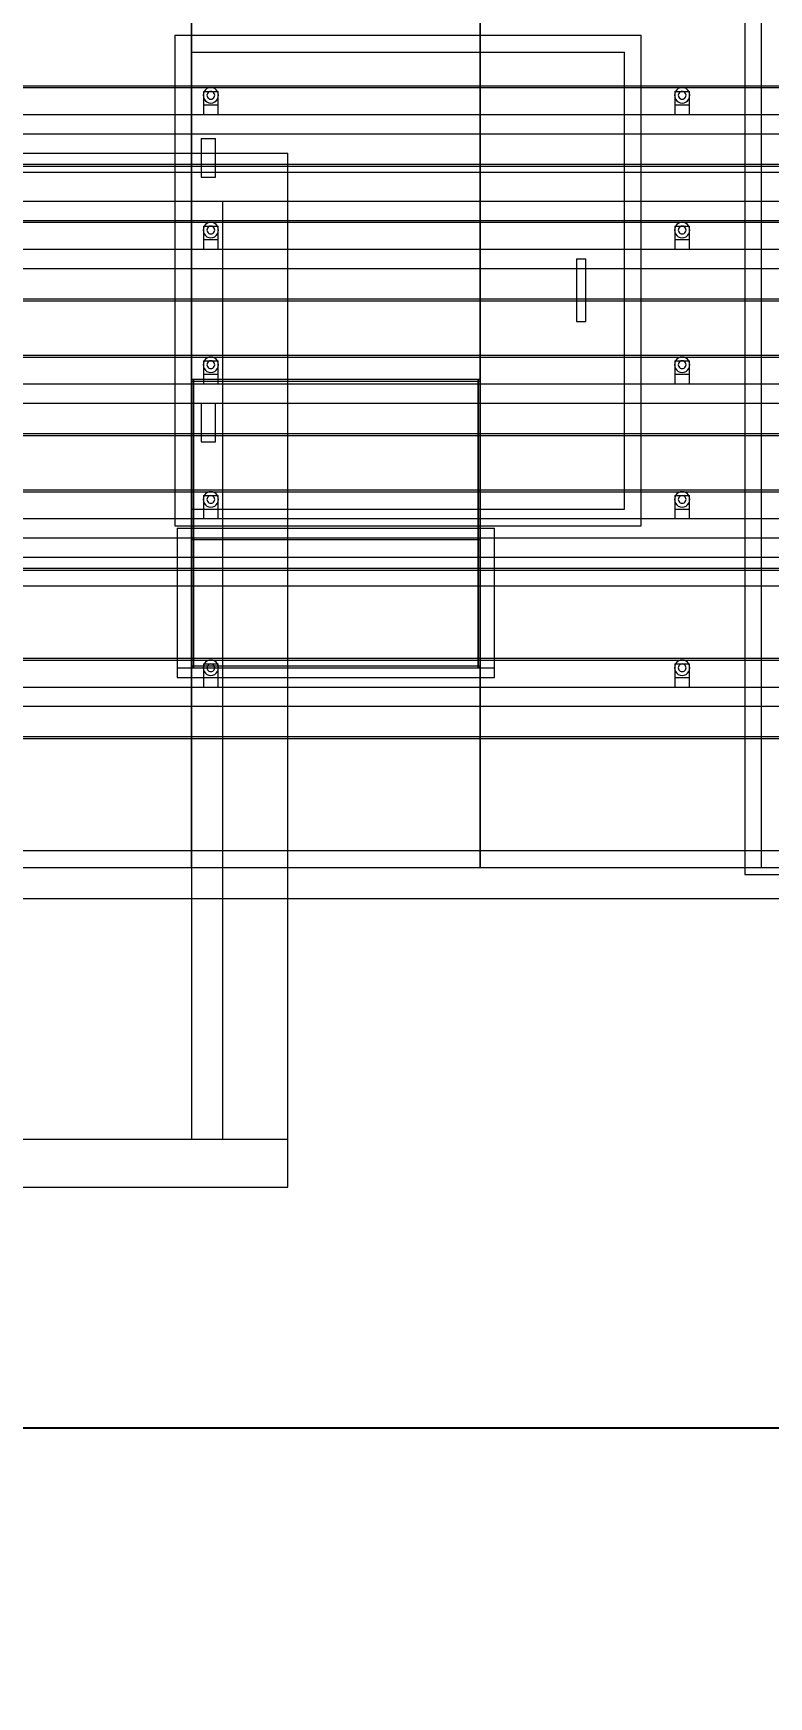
# Model space of a CAD drawing. Header units: millimetres. Extents: x -191664 to 191490, y -197311 to 10263.
# Drawn here: x 4575 to 6105, y -127259 to -123801 of the extents above; entities that cross this region are included whole.
import ezdxf

# ---------------------------------------------------------------- set-up
doc = ezdxf.new("R2010")
doc.units = ezdxf.units.MM
for name, color, linetype, lineweight in [('COTAS_O', 1, 'Continuous', 0), ('DET_secador_lateral', 7, 'Continuous', 0), ('R15_COTAS_TRANSPORTE_P', 1, 'Continuous', 0)]:
    doc.layers.add(name, color=color, linetype=linetype, lineweight=lineweight)
doc.dimstyles.new('PLANTA_20', dxfattribs={"dimtxt": 50, "dimasz": 30, "dimexe": 30, "dimexo": 16, "dimgap": 20, "dimtad": 1, "dimtih": 1, "dimtoh": 1, "dimdec": 1, "dimzin": 0, "dimdsep": 46, "dimcen": 0.09, "dimadec": 0, "dimazin": 0, "dimtfac": 1, "dimtdec": 4, "dimtofl": 0, "dimtmove": 0, "dimatfit": 3, "dimfxl": 1, "dimtolj": 1, "dimtzin": 0, "dimarcsym": 0})

# ---------------------------------------------------------------- blocks, each defined once
blk = doc.blocks.new('*D87')
at = {"layer": 'COTAS_O', "color": 0, "lineweight": -2, "transparency": 16777216}
for p, q in [((1104.7, -126216), (1104.7, -126730)), ((21104.7, -126216), (21104.7, -126730)), ((1134.7, -126700), (21074.7, -126700))]:
    blk.add_line(p, q, dxfattribs=at)
at = {"layer": 'COTAS_O', "color": 0, "transparency": 16777216}
for points in [[(1134.7, -126695), (1134.7, -126705), (1104.7, -126700)], [(21074.7, -126695), (21074.7, -126705), (21104.7, -126700)]]:
    blk.add_solid(points, dxfattribs=at)
at = {"layer": 'Defpoints', "color": 0, "transparency": 16777216}
for p in [(1104.7, -126200), (21104.7, -126200), (21104.7, -126700)]:
    blk.add_point(p, dxfattribs=at)
blk = doc.blocks.new('*D133')
at = {"layer": 'Defpoints', "color": 0, "transparency": 16777216}
for p in [(439.7, -194148), (217.9, -194406.1), (-500, -194490), (-500, -194490), (500, -194490)]:
    blk.add_point(p, dxfattribs=at)
at = {"layer": 'R15_COTAS_TRANSPORTE_P', "color": 0, "lineweight": -2, "transparency": 16777216}
blk.add_arc((-500, -194490), 722.8, 2.3783, 17.6217, dxfattribs=at)
at = {"layer": 'R15_COTAS_TRANSPORTE_P', "color": 0, "transparency": 16777216}
for points in [[(184.1, -194272.8), (193.6, -194269.6), (179.2, -194242.8)], [(227.1, -194459.9), (217.2, -194460.1), (222.8, -194490)]]:
    blk.add_solid(points, dxfattribs=at)

msp = doc.modelspace()

# ---------------------------------------------------------------- linework, layer by layer
at = {"layer": 'DET_secador_lateral', "color": 253, "true_color": 0x9fadb2}
for p, q in [((4904.71, -125535), (4904.71, -123265)), ((4904.71, -123265), (4904.71, -124850)), ((5504.71, -123265), (5504.71, -125535)), ((5504.71, -124850), (5504.71, -123265)), ((4904.71, -125120), (4904.71, -125535)), ((5504.71, -125535), (5504.71, -125120)), ((4453.05, -125535), (4904.71, -125535)), ((4904.71, -125535), (5504.71, -125535)), ((5504.71, -125535), (6089.71, -125535))]:
    msp.add_line(p, q, dxfattribs=at)
at = {"layer": 'DET_secador_lateral', "color": 254, "true_color": 0xd8e0dc}
for p, q in [((6089.71, -125535), (6089.71, -123265)), ((2104.71, -124050), (5104.71, -124050)), ((5104.71, -126100), (5104.71, -124050)), ((4453.05, -125535), (6089.71, -125535)), ((2104.71, -126100), (5104.71, -126100))]:
    msp.add_line(p, q, dxfattribs=at)
at = {"layer": 'DET_secador_lateral', "color": 251, "true_color": 0x536a64}
for p, q in [((6054.71, -123300), (6054.71, -125550)), ((4869.71, -123805), (5839.71, -123805)), ((4869.71, -123805), (4869.71, -124825)), ((5839.71, -124825), (5839.71, -123805)), ((1104.71, -124090), (21104.71, -124090)), ((1104.71, -124150), (21104.71, -124150)), ((4869.71, -124825), (5839.71, -124825)), ((1104.71, -124890), (21104.71, -124890)), ((1104.71, -124950), (21104.71, -124950)), ((1104.71, -125500), (21104.71, -125500)), ((6054.71, -125550), (6154.71, -125550)), ((1104.71, -125600), (21104.71, -125600)), ((5104.71, -126200), (5104.71, -126100)), ((2104.71, -126200), (5104.71, -126200))]:
    msp.add_line(p, q, dxfattribs=at)
at = {"layer": 'DET_secador_lateral', "color": 9, "true_color": 0xb8c6c1}
for p, q in [((4904.71, -123840), (5804.71, -123840)), ((4904.71, -123840), (4904.71, -124790)), ((5804.71, -124790), (5804.71, -123840)), ((4904.71, -124790), (5804.71, -124790)), ((1104.71, -125535), (20854.71, -125535)), ((1104.71, -125600), (20854.71, -125600))]:
    msp.add_line(p, q, dxfattribs=at)
at = {"layer": 'DET_secador_lateral', "color": 8, "true_color": 0x727f77}
for p, q in [((1554.71, -123910), (20654.71, -123910)), ((1554.71, -123914), (20654.71, -123914)), ((1554.71, -124190), (20654.71, -124190)), ((1554.71, -124194), (20654.71, -124194)), ((1554.71, -124470), (20654.71, -124470)), ((1554.71, -124474), (20654.71, -124474)), ((1554.71, -124750), (20654.71, -124750)), ((1554.71, -124754), (20654.71, -124754)), ((1554.71, -125100), (20654.71, -125100)), ((1554.71, -125104), (20654.71, -125104))]:
    msp.add_line(p, q, dxfattribs=at)
at = {"layer": 'DET_secador_lateral', "color": 253, "true_color": 0xa4b0b5}
for p, q in [((4929.26, -123925.86), (4928.71, -123930)), ((4928.71, -123930), (4929.26, -123934.14)), ((4930.86, -123922), (4929.26, -123925.86)), ((4929.26, -123934.14), (4930.86, -123938)), ((4933.4, -123918.69), (4930.86, -123922)), ((4936.71, -123916.14), (4933.4, -123918.69)), ((4940.57, -123914.55), (4936.71, -123916.14)), ((4936.98, -123927.93), (4936.71, -123930)), ((4936.71, -123930), (4936.98, -123932.07)), ((4937.78, -123926), (4936.98, -123927.93)), ((4936.98, -123932.07), (4937.78, -123934)), ((4939.06, -123924.34), (4937.78, -123926)), ((4937.78, -123934), (4939.06, -123935.66)), ((4940.71, -123923.07), (4939.06, -123924.34)), ((4939.06, -123935.66), (4940.71, -123936.93)), ((4944.71, -123914), (4940.57, -123914.55)), ((4942.64, -123922.27), (4940.71, -123923.07)), ((4944.71, -123922), (4942.64, -123922.27)), ((4948.85, -123914.55), (4944.71, -123914)), ((4946.78, -123922.27), (4944.71, -123922)), ((4948.71, -123923.07), (4946.78, -123922.27)), ((4950.37, -123924.34), (4948.71, -123923.07)), ((4948.71, -123936.93), (4950.37, -123935.66)), ((4952.71, -123916.14), (4948.85, -123914.55)), ((4951.64, -123926), (4950.37, -123924.34)), ((4950.37, -123935.66), (4951.64, -123934)), ((4952.44, -123927.93), (4951.64, -123926)), ((4951.64, -123934), (4952.44, -123932.07)), ((4952.71, -123930), (4952.44, -123927.93)), ((4952.44, -123932.07), (4952.71, -123930)), ((4956.03, -123918.69), (4952.71, -123916.14)), ((4958.57, -123922), (4956.03, -123918.69)), ((4960.17, -123925.86), (4958.57, -123922)), ((4958.57, -123938), (4960.17, -123934.14)), ((4960.71, -123930), (4960.17, -123925.86)), ((4960.17, -123934.14), (4960.71, -123930)), ((5909.26, -123925.86), (5908.71, -123930)), ((5908.71, -123930), (5909.26, -123934.14)), ((5910.86, -123922), (5909.26, -123925.86)), ((5909.26, -123934.14), (5910.86, -123938)), ((5913.4, -123918.69), (5910.86, -123922)), ((5916.71, -123916.14), (5913.4, -123918.69)), ((5920.57, -123914.55), (5916.71, -123916.14)), ((5916.98, -123927.93), (5916.71, -123930)), ((5916.71, -123930), (5916.98, -123932.07)), ((5917.78, -123926), (5916.98, -123927.93)), ((5916.98, -123932.07), (5917.78, -123934)), ((5919.06, -123924.34), (5917.78, -123926)), ((5917.78, -123934), (5919.06, -123935.66)), ((5920.71, -123923.07), (5919.06, -123924.34)), ((5919.06, -123935.66), (5920.71, -123936.93)), ((5924.71, -123914), (5920.57, -123914.55)), ((5922.64, -123922.27), (5920.71, -123923.07)), ((5924.71, -123922), (5922.64, -123922.27)), ((5928.85, -123914.55), (5924.71, -123914)), ((5926.78, -123922.27), (5924.71, -123922)), ((5928.71, -123923.07), (5926.78, -123922.27)), ((5930.37, -123924.34), (5928.71, -123923.07)), ((5928.71, -123936.93), (5930.37, -123935.66)), ((5932.71, -123916.14), (5928.85, -123914.55)), ((5931.64, -123926), (5930.37, -123924.34)), ((5930.37, -123935.66), (5931.64, -123934)), ((5932.44, -123927.93), (5931.64, -123926)), ((5931.64, -123934), (5932.44, -123932.07)), ((5932.71, -123930), (5932.44, -123927.93)), ((5932.44, -123932.07), (5932.71, -123930)), ((5936.03, -123918.69), (5932.71, -123916.14)), ((5938.57, -123922), (5936.03, -123918.69)), ((5940.17, -123925.86), (5938.57, -123922)), ((5938.57, -123938), (5940.17, -123934.14)), ((5940.71, -123930), (5940.17, -123925.86)), ((5940.17, -123934.14), (5940.71, -123930)), ((4930.86, -123938), (4933.4, -123941.31)), ((4933.4, -123941.31), (4936.71, -123943.86)), ((4936.71, -123943.86), (4940.57, -123945.45)), ((4940.57, -123945.45), (4944.71, -123946)), ((4940.71, -123936.93), (4942.64, -123937.73)), ((4942.64, -123937.73), (4944.71, -123938)), ((4944.71, -123938), (4946.78, -123937.73)), ((4944.71, -123946), (4948.85, -123945.45)), ((4946.78, -123937.73), (4948.71, -123936.93)), ((4948.85, -123945.45), (4952.71, -123943.86)), ((4952.71, -123943.86), (4956.03, -123941.31)), ((4956.03, -123941.31), (4958.57, -123938)), ((5910.86, -123938), (5913.4, -123941.31)), ((5913.4, -123941.31), (5916.71, -123943.86)), ((5916.71, -123943.86), (5920.57, -123945.45)), ((5920.57, -123945.45), (5924.71, -123946)), ((5920.71, -123936.93), (5922.64, -123937.73)), ((5922.64, -123937.73), (5924.71, -123938)), ((5924.71, -123938), (5926.78, -123937.73)), ((5924.71, -123946), (5928.85, -123945.45)), ((5926.78, -123937.73), (5928.71, -123936.93)), ((5928.85, -123945.45), (5932.71, -123943.86)), ((5932.71, -123943.86), (5936.03, -123941.31)), ((5936.03, -123941.31), (5938.57, -123938)), ((4929.26, -124205.86), (4928.71, -124210)), ((4928.71, -124210), (4929.26, -124214.14)), ((4930.86, -124202), (4929.26, -124205.86)), ((4933.4, -124198.69), (4930.86, -124202)), ((4936.71, -124196.14), (4933.4, -124198.69)), ((4940.57, -124194.55), (4936.71, -124196.14)), ((4936.98, -124207.93), (4936.71, -124210)), ((4936.71, -124210), (4936.98, -124212.07)), ((4937.78, -124206), (4936.98, -124207.93)), ((4936.98, -124212.07), (4937.78, -124214)), ((4939.06, -124204.34), (4937.78, -124206)), ((4940.71, -124203.07), (4939.06, -124204.34)), ((4944.71, -124194), (4940.57, -124194.55)), ((4942.64, -124202.27), (4940.71, -124203.07)), ((4944.71, -124202), (4942.64, -124202.27)), ((4948.85, -124194.55), (4944.71, -124194)), ((4946.78, -124202.27), (4944.71, -124202)), ((4948.71, -124203.07), (4946.78, -124202.27)), ((4950.37, -124204.34), (4948.71, -124203.07)), ((4952.71, -124196.14), (4948.85, -124194.55)), ((4951.64, -124206), (4950.37, -124204.34)), ((4952.44, -124207.93), (4951.64, -124206)), ((4951.64, -124214), (4952.44, -124212.07)), ((4952.71, -124210), (4952.44, -124207.93)), ((4952.44, -124212.07), (4952.71, -124210)), ((4956.03, -124198.69), (4952.71, -124196.14)), ((4958.57, -124202), (4956.03, -124198.69)), ((4960.17, -124205.86), (4958.57, -124202)), ((4960.71, -124210), (4960.17, -124205.86)), ((4960.17, -124214.14), (4960.71, -124210)), ((5909.26, -124205.86), (5908.71, -124210)), ((5908.71, -124210), (5909.26, -124214.14)), ((5910.86, -124202), (5909.26, -124205.86)), ((5913.4, -124198.69), (5910.86, -124202)), ((5916.71, -124196.14), (5913.4, -124198.69)), ((5920.57, -124194.55), (5916.71, -124196.14)), ((5916.98, -124207.93), (5916.71, -124210)), ((5916.71, -124210), (5916.98, -124212.07)), ((5917.78, -124206), (5916.98, -124207.93)), ((5916.98, -124212.07), (5917.78, -124214)), ((5919.06, -124204.34), (5917.78, -124206)), ((5920.71, -124203.07), (5919.06, -124204.34)), ((5924.71, -124194), (5920.57, -124194.55)), ((5922.64, -124202.27), (5920.71, -124203.07)), ((5924.71, -124202), (5922.64, -124202.27)), ((5928.85, -124194.55), (5924.71, -124194)), ((5926.78, -124202.27), (5924.71, -124202)), ((5928.71, -124203.07), (5926.78, -124202.27)), ((5930.37, -124204.34), (5928.71, -124203.07)), ((5932.71, -124196.14), (5928.85, -124194.55)), ((5931.64, -124206), (5930.37, -124204.34)), ((5932.44, -124207.93), (5931.64, -124206)), ((5931.64, -124214), (5932.44, -124212.07)), ((5932.71, -124210), (5932.44, -124207.93)), ((5932.44, -124212.07), (5932.71, -124210)), ((5936.03, -124198.69), (5932.71, -124196.14)), ((5938.57, -124202), (5936.03, -124198.69)), ((5940.17, -124205.86), (5938.57, -124202)), ((5940.71, -124210), (5940.17, -124205.86)), ((5940.17, -124214.14), (5940.71, -124210)), ((4929.26, -124214.14), (4930.86, -124218)), ((4930.86, -124218), (4933.4, -124221.31)), ((4933.4, -124221.31), (4936.71, -124223.86)), ((4936.71, -124223.86), (4940.57, -124225.45)), ((4937.78, -124214), (4939.06, -124215.66)), ((4939.06, -124215.66), (4940.71, -124216.93)), ((4940.57, -124225.45), (4944.71, -124226)), ((4940.71, -124216.93), (4942.64, -124217.73)), ((4942.64, -124217.73), (4944.71, -124218)), ((4944.71, -124218), (4946.78, -124217.73)), ((4944.71, -124226), (4948.85, -124225.45)), ((4946.78, -124217.73), (4948.71, -124216.93)), ((4948.71, -124216.93), (4950.37, -124215.66)), ((4948.85, -124225.45), (4952.71, -124223.86)), ((4950.37, -124215.66), (4951.64, -124214)), ((4952.71, -124223.86), (4956.03, -124221.31)), ((4956.03, -124221.31), (4958.57, -124218)), ((4958.57, -124218), (4960.17, -124214.14)), ((5909.26, -124214.14), (5910.86, -124218)), ((5910.86, -124218), (5913.4, -124221.31)), ((5913.4, -124221.31), (5916.71, -124223.86)), ((5916.71, -124223.86), (5920.57, -124225.45)), ((5917.78, -124214), (5919.06, -124215.66)), ((5919.06, -124215.66), (5920.71, -124216.93)), ((5920.57, -124225.45), (5924.71, -124226)), ((5920.71, -124216.93), (5922.64, -124217.73)), ((5922.64, -124217.73), (5924.71, -124218)), ((5924.71, -124218), (5926.78, -124217.73)), ((5924.71, -124226), (5928.85, -124225.45)), ((5926.78, -124217.73), (5928.71, -124216.93)), ((5928.71, -124216.93), (5930.37, -124215.66)), ((5928.85, -124225.45), (5932.71, -124223.86)), ((5930.37, -124215.66), (5931.64, -124214)), ((5932.71, -124223.86), (5936.03, -124221.31)), ((5936.03, -124221.31), (5938.57, -124218)), ((5938.57, -124218), (5940.17, -124214.14)), ((4929.26, -124485.86), (4928.71, -124490)), ((4930.86, -124482), (4929.26, -124485.86)), ((4933.4, -124478.69), (4930.86, -124482)), ((4936.71, -124476.14), (4933.4, -124478.69)), ((4940.57, -124474.55), (4936.71, -124476.14)), ((4936.98, -124487.93), (4936.71, -124490)), ((4937.78, -124486), (4936.98, -124487.93)), ((4939.06, -124484.34), (4937.78, -124486)), ((4940.71, -124483.07), (4939.06, -124484.34)), ((4944.71, -124474), (4940.57, -124474.55)), ((4942.64, -124482.27), (4940.71, -124483.07)), ((4944.71, -124482), (4942.64, -124482.27)), ((4948.85, -124474.55), (4944.71, -124474)), ((4946.78, -124482.27), (4944.71, -124482)), ((4948.71, -124483.07), (4946.78, -124482.27)), ((4950.37, -124484.34), (4948.71, -124483.07)), ((4952.71, -124476.14), (4948.85, -124474.55)), ((4951.64, -124486), (4950.37, -124484.34)), ((4952.44, -124487.93), (4951.64, -124486)), ((4952.71, -124490), (4952.44, -124487.93)), ((4956.03, -124478.69), (4952.71, -124476.14)), ((4958.57, -124482), (4956.03, -124478.69)), ((4960.17, -124485.86), (4958.57, -124482)), ((4960.71, -124490), (4960.17, -124485.86)), ((5909.26, -124485.86), (5908.71, -124490)), ((5910.86, -124482), (5909.26, -124485.86)), ((5913.4, -124478.69), (5910.86, -124482)), ((5916.71, -124476.14), (5913.4, -124478.69)), ((5920.57, -124474.55), (5916.71, -124476.14)), ((5916.98, -124487.93), (5916.71, -124490)), ((5917.78, -124486), (5916.98, -124487.93)), ((5919.06, -124484.34), (5917.78, -124486)), ((5920.71, -124483.07), (5919.06, -124484.34)), ((5924.71, -124474), (5920.57, -124474.55)), ((5922.64, -124482.27), (5920.71, -124483.07)), ((5924.71, -124482), (5922.64, -124482.27)), ((5928.85, -124474.55), (5924.71, -124474)), ((5926.78, -124482.27), (5924.71, -124482)), ((5928.71, -124483.07), (5926.78, -124482.27)), ((5930.37, -124484.34), (5928.71, -124483.07)), ((5932.71, -124476.14), (5928.85, -124474.55)), ((5931.64, -124486), (5930.37, -124484.34)), ((5932.44, -124487.93), (5931.64, -124486)), ((5932.71, -124490), (5932.44, -124487.93)), ((5936.03, -124478.69), (5932.71, -124476.14)), ((5938.57, -124482), (5936.03, -124478.69)), ((5940.17, -124485.86), (5938.57, -124482)), ((5940.71, -124490), (5940.17, -124485.86)), ((4928.71, -124490), (4929.26, -124494.14)), ((4929.26, -124494.14), (4930.86, -124498)), ((4930.86, -124498), (4933.4, -124501.31)), ((4933.4, -124501.31), (4936.71, -124503.86)), ((4936.71, -124490), (4936.98, -124492.07)), ((4936.71, -124503.86), (4940.57, -124505.45)), ((4936.98, -124492.07), (4937.78, -124494)), ((4937.78, -124494), (4939.06, -124495.66)), ((4939.06, -124495.66), (4940.71, -124496.93)), ((4940.57, -124505.45), (4944.71, -124506)), ((4940.71, -124496.93), (4942.64, -124497.73)), ((4942.64, -124497.73), (4944.71, -124498)), ((4944.71, -124498), (4946.78, -124497.73)), ((4944.71, -124506), (4948.85, -124505.45)), ((4946.78, -124497.73), (4948.71, -124496.93)), ((4948.71, -124496.93), (4950.37, -124495.66)), ((4948.85, -124505.45), (4952.71, -124503.86)), ((4950.37, -124495.66), (4951.64, -124494)), ((4951.64, -124494), (4952.44, -124492.07)), ((4952.44, -124492.07), (4952.71, -124490)), ((4952.71, -124503.86), (4956.03, -124501.31)), ((4956.03, -124501.31), (4958.57, -124498)), ((4958.57, -124498), (4960.17, -124494.14)), ((4960.17, -124494.14), (4960.71, -124490)), ((5908.71, -124490), (5909.26, -124494.14)), ((5909.26, -124494.14), (5910.86, -124498)), ((5910.86, -124498), (5913.4, -124501.31)), ((5913.4, -124501.31), (5916.71, -124503.86)), ((5916.71, -124490), (5916.98, -124492.07)), ((5916.71, -124503.86), (5920.57, -124505.45)), ((5916.98, -124492.07), (5917.78, -124494)), ((5917.78, -124494), (5919.06, -124495.66)), ((5919.06, -124495.66), (5920.71, -124496.93)), ((5920.57, -124505.45), (5924.71, -124506)), ((5920.71, -124496.93), (5922.64, -124497.73)), ((5922.64, -124497.73), (5924.71, -124498)), ((5924.71, -124498), (5926.78, -124497.73)), ((5924.71, -124506), (5928.85, -124505.45)), ((5926.78, -124497.73), (5928.71, -124496.93)), ((5928.71, -124496.93), (5930.37, -124495.66)), ((5928.85, -124505.45), (5932.71, -124503.86)), ((5930.37, -124495.66), (5931.64, -124494)), ((5931.64, -124494), (5932.44, -124492.07)), ((5932.44, -124492.07), (5932.71, -124490)), ((5932.71, -124503.86), (5936.03, -124501.31)), ((5936.03, -124501.31), (5938.57, -124498)), ((5938.57, -124498), (5940.17, -124494.14)), ((5940.17, -124494.14), (5940.71, -124490)), ((4929.26, -124765.86), (4928.71, -124770)), ((4930.86, -124762), (4929.26, -124765.86)), ((4933.4, -124758.69), (4930.86, -124762)), ((4936.71, -124756.14), (4933.4, -124758.69)), ((4940.57, -124754.55), (4936.71, -124756.14)), ((4937.78, -124766), (4936.98, -124767.93)), ((4939.06, -124764.34), (4937.78, -124766)), ((4940.71, -124763.07), (4939.06, -124764.34)), ((4944.71, -124754), (4940.57, -124754.55)), ((4942.64, -124762.27), (4940.71, -124763.07)), ((4944.71, -124762), (4942.64, -124762.27)), ((4948.85, -124754.55), (4944.71, -124754)), ((4946.78, -124762.27), (4944.71, -124762)), ((4948.71, -124763.07), (4946.78, -124762.27)), ((4950.37, -124764.34), (4948.71, -124763.07)), ((4952.71, -124756.14), (4948.85, -124754.55)), ((4951.64, -124766), (4950.37, -124764.34)), ((4952.44, -124767.93), (4951.64, -124766)), ((4956.03, -124758.69), (4952.71, -124756.14)), ((4958.57, -124762), (4956.03, -124758.69)), ((4960.17, -124765.86), (4958.57, -124762)), ((4960.71, -124770), (4960.17, -124765.86)), ((5909.26, -124765.86), (5908.71, -124770)), ((5910.86, -124762), (5909.26, -124765.86)), ((5913.4, -124758.69), (5910.86, -124762)), ((5916.71, -124756.14), (5913.4, -124758.69)), ((5920.57, -124754.55), (5916.71, -124756.14)), ((5917.78, -124766), (5916.98, -124767.93)), ((5919.06, -124764.34), (5917.78, -124766)), ((5920.71, -124763.07), (5919.06, -124764.34)), ((5924.71, -124754), (5920.57, -124754.55)), ((5922.64, -124762.27), (5920.71, -124763.07)), ((5924.71, -124762), (5922.64, -124762.27)), ((5928.85, -124754.55), (5924.71, -124754)), ((5926.78, -124762.27), (5924.71, -124762)), ((5928.71, -124763.07), (5926.78, -124762.27)), ((5930.37, -124764.34), (5928.71, -124763.07)), ((5932.71, -124756.14), (5928.85, -124754.55)), ((5931.64, -124766), (5930.37, -124764.34)), ((5932.44, -124767.93), (5931.64, -124766)), ((5936.03, -124758.69), (5932.71, -124756.14)), ((5938.57, -124762), (5936.03, -124758.69)), ((5940.17, -124765.86), (5938.57, -124762)), ((5940.71, -124770), (5940.17, -124765.86)), ((4928.71, -124770), (4929.26, -124774.14)), ((4929.26, -124774.14), (4930.86, -124778)), ((4930.86, -124778), (4933.4, -124781.31)), ((4933.4, -124781.31), (4936.71, -124783.86)), ((4936.98, -124767.93), (4936.71, -124770)), ((4936.71, -124770), (4936.98, -124772.07)), ((4936.71, -124783.86), (4940.57, -124785.45)), ((4936.98, -124772.07), (4937.78, -124774)), ((4937.78, -124774), (4939.06, -124775.66)), ((4939.06, -124775.66), (4940.71, -124776.93)), ((4940.57, -124785.45), (4944.71, -124786)), ((4940.71, -124776.93), (4942.64, -124777.73)), ((4942.64, -124777.73), (4944.71, -124778)), ((4944.71, -124778), (4946.78, -124777.73)), ((4944.71, -124786), (4948.85, -124785.45)), ((4946.78, -124777.73), (4948.71, -124776.93)), ((4948.71, -124776.93), (4950.37, -124775.66)), ((4948.85, -124785.45), (4952.71, -124783.86)), ((4950.37, -124775.66), (4951.64, -124774)), ((4951.64, -124774), (4952.44, -124772.07)), ((4952.71, -124770), (4952.44, -124767.93)), ((4952.44, -124772.07), (4952.71, -124770)), ((4952.71, -124783.86), (4956.03, -124781.31)), ((4956.03, -124781.31), (4958.57, -124778)), ((4958.57, -124778), (4960.17, -124774.14)), ((4960.17, -124774.14), (4960.71, -124770)), ((5908.71, -124770), (5909.26, -124774.14)), ((5909.26, -124774.14), (5910.86, -124778)), ((5910.86, -124778), (5913.4, -124781.31)), ((5913.4, -124781.31), (5916.71, -124783.86)), ((5916.98, -124767.93), (5916.71, -124770)), ((5916.71, -124770), (5916.98, -124772.07)), ((5916.71, -124783.86), (5920.57, -124785.45)), ((5916.98, -124772.07), (5917.78, -124774)), ((5917.78, -124774), (5919.06, -124775.66)), ((5919.06, -124775.66), (5920.71, -124776.93)), ((5920.57, -124785.45), (5924.71, -124786)), ((5920.71, -124776.93), (5922.64, -124777.73)), ((5922.64, -124777.73), (5924.71, -124778)), ((5924.71, -124778), (5926.78, -124777.73)), ((5924.71, -124786), (5928.85, -124785.45)), ((5926.78, -124777.73), (5928.71, -124776.93)), ((5928.71, -124776.93), (5930.37, -124775.66)), ((5928.85, -124785.45), (5932.71, -124783.86)), ((5930.37, -124775.66), (5931.64, -124774)), ((5931.64, -124774), (5932.44, -124772.07)), ((5932.71, -124770), (5932.44, -124767.93)), ((5932.44, -124772.07), (5932.71, -124770)), ((5932.71, -124783.86), (5936.03, -124781.31)), ((5936.03, -124781.31), (5938.57, -124778)), ((5938.57, -124778), (5940.17, -124774.14)), ((5940.17, -124774.14), (5940.71, -124770)), ((4930.86, -125112), (4929.26, -125115.86)), ((4933.4, -125108.69), (4930.86, -125112)), ((4936.71, -125106.14), (4933.4, -125108.69)), ((4940.57, -125104.55), (4936.71, -125106.14)), ((4944.71, -125104), (4940.57, -125104.55)), ((4944.71, -125112), (4942.64, -125112.27)), ((4948.85, -125104.55), (4944.71, -125104)), ((4946.78, -125112.27), (4944.71, -125112)), ((4952.71, -125106.14), (4948.85, -125104.55)), ((4956.03, -125108.69), (4952.71, -125106.14)), ((4958.57, -125112), (4956.03, -125108.69)), ((4960.17, -125115.86), (4958.57, -125112)), ((5910.86, -125112), (5909.26, -125115.86)), ((5913.4, -125108.69), (5910.86, -125112)), ((5916.71, -125106.14), (5913.4, -125108.69)), ((5920.57, -125104.55), (5916.71, -125106.14)), ((5924.71, -125104), (5920.57, -125104.55)), ((5924.71, -125112), (5922.64, -125112.27)), ((5928.85, -125104.55), (5924.71, -125104)), ((5926.78, -125112.27), (5924.71, -125112)), ((5932.71, -125106.14), (5928.85, -125104.55)), ((5936.03, -125108.69), (5932.71, -125106.14)), ((5938.57, -125112), (5936.03, -125108.69)), ((5940.17, -125115.86), (5938.57, -125112)), ((4929.26, -125115.86), (4928.71, -125120)), ((4928.71, -125120), (4929.26, -125124.14)), ((4929.26, -125124.14), (4930.86, -125128)), ((4930.86, -125128), (4933.4, -125131.31)), ((4933.4, -125131.31), (4936.71, -125133.86)), ((4936.98, -125117.93), (4936.71, -125120)), ((4936.71, -125120), (4936.98, -125122.07)), ((4936.71, -125133.86), (4940.57, -125135.45)), ((4937.78, -125116), (4936.98, -125117.93)), ((4936.98, -125122.07), (4937.78, -125124)), ((4939.06, -125114.34), (4937.78, -125116)), ((4937.78, -125124), (4939.06, -125125.66)), ((4940.71, -125113.07), (4939.06, -125114.34)), ((4939.06, -125125.66), (4940.71, -125126.93)), ((4940.57, -125135.45), (4944.71, -125136)), ((4942.64, -125112.27), (4940.71, -125113.07)), ((4940.71, -125126.93), (4942.64, -125127.73)), ((4942.64, -125127.73), (4944.71, -125128)), ((4944.71, -125128), (4946.78, -125127.73)), ((4944.71, -125136), (4948.85, -125135.45)), ((4948.71, -125113.07), (4946.78, -125112.27)), ((4946.78, -125127.73), (4948.71, -125126.93)), ((4950.37, -125114.34), (4948.71, -125113.07)), ((4948.71, -125126.93), (4950.37, -125125.66)), ((4948.85, -125135.45), (4952.71, -125133.86)), ((4951.64, -125116), (4950.37, -125114.34)), ((4950.37, -125125.66), (4951.64, -125124)), ((4952.44, -125117.93), (4951.64, -125116)), ((4951.64, -125124), (4952.44, -125122.07)), ((4952.71, -125120), (4952.44, -125117.93)), ((4952.44, -125122.07), (4952.71, -125120)), ((4952.71, -125133.86), (4956.03, -125131.31)), ((4956.03, -125131.31), (4958.57, -125128)), ((4958.57, -125128), (4960.17, -125124.14)), ((4960.71, -125120), (4960.17, -125115.86)), ((4960.17, -125124.14), (4960.71, -125120)), ((5909.26, -125115.86), (5908.71, -125120)), ((5908.71, -125120), (5909.26, -125124.14)), ((5909.26, -125124.14), (5910.86, -125128)), ((5910.86, -125128), (5913.4, -125131.31)), ((5913.4, -125131.31), (5916.71, -125133.86)), ((5916.98, -125117.93), (5916.71, -125120)), ((5916.71, -125120), (5916.98, -125122.07)), ((5916.71, -125133.86), (5920.57, -125135.45)), ((5917.78, -125116), (5916.98, -125117.93)), ((5916.98, -125122.07), (5917.78, -125124)), ((5919.06, -125114.34), (5917.78, -125116)), ((5917.78, -125124), (5919.06, -125125.66)), ((5920.71, -125113.07), (5919.06, -125114.34)), ((5919.06, -125125.66), (5920.71, -125126.93)), ((5920.57, -125135.45), (5924.71, -125136)), ((5922.64, -125112.27), (5920.71, -125113.07)), ((5920.71, -125126.93), (5922.64, -125127.73)), ((5922.64, -125127.73), (5924.71, -125128)), ((5924.71, -125128), (5926.78, -125127.73)), ((5924.71, -125136), (5928.85, -125135.45)), ((5928.71, -125113.07), (5926.78, -125112.27)), ((5926.78, -125127.73), (5928.71, -125126.93)), ((5930.37, -125114.34), (5928.71, -125113.07)), ((5928.71, -125126.93), (5930.37, -125125.66)), ((5928.85, -125135.45), (5932.71, -125133.86)), ((5931.64, -125116), (5930.37, -125114.34)), ((5930.37, -125125.66), (5931.64, -125124)), ((5932.44, -125117.93), (5931.64, -125116)), ((5931.64, -125124), (5932.44, -125122.07)), ((5932.71, -125120), (5932.44, -125117.93)), ((5932.44, -125122.07), (5932.71, -125120)), ((5932.71, -125133.86), (5936.03, -125131.31)), ((5936.03, -125131.31), (5938.57, -125128)), ((5938.57, -125128), (5940.17, -125124.14)), ((5940.71, -125120), (5940.17, -125115.86)), ((5940.17, -125124.14), (5940.71, -125120))]:
    msp.add_line(p, q, dxfattribs=at)
at = {"layer": 'DET_secador_lateral', "color": 8, "true_color": 0x617680}
for p, q in [((4929.71, -123922), (4959.71, -123922)), ((4929.71, -123922), (4929.71, -123950)), ((4959.71, -123950), (4959.71, -123922)), ((5909.71, -123922), (5939.71, -123922)), ((5909.71, -123922), (5909.71, -123950)), ((5939.71, -123950), (5939.71, -123922)), ((1454.71, -123970), (20754.71, -123970)), ((4929.71, -123950), (4959.71, -123950)), ((4929.71, -123950), (4929.71, -123970)), ((4929.71, -123970), (4959.71, -123970)), ((4959.71, -123970), (4959.71, -123950)), ((5909.71, -123950), (5939.71, -123950)), ((5909.71, -123950), (5909.71, -123970)), ((5909.71, -123970), (5939.71, -123970)), ((5939.71, -123970), (5939.71, -123950)), ((1454.71, -124010), (20754.71, -124010)), ((4929.71, -124202), (4959.71, -124202)), ((4929.71, -124202), (4929.71, -124230)), ((4959.71, -124230), (4959.71, -124202)), ((5909.71, -124202), (5939.71, -124202)), ((5909.71, -124202), (5909.71, -124230)), ((5939.71, -124230), (5939.71, -124202)), ((4929.71, -124230), (4959.71, -124230)), ((4929.71, -124230), (4929.71, -124250)), ((4959.71, -124250), (4959.71, -124230)), ((5909.71, -124230), (5939.71, -124230)), ((5909.71, -124230), (5909.71, -124250)), ((5939.71, -124250), (5939.71, -124230)), ((1454.71, -124250), (20754.71, -124250)), ((4929.71, -124250), (4959.71, -124250)), ((5909.71, -124250), (5939.71, -124250)), ((1454.71, -124290), (20754.71, -124290)), ((4929.71, -124482), (4959.71, -124482)), ((4929.71, -124482), (4929.71, -124510)), ((4959.71, -124510), (4959.71, -124482)), ((5909.71, -124482), (5939.71, -124482)), ((5909.71, -124482), (5909.71, -124510)), ((5939.71, -124510), (5939.71, -124482)), ((4929.71, -124510), (4959.71, -124510)), ((4929.71, -124510), (4929.71, -124530)), ((4959.71, -124530), (4959.71, -124510)), ((5909.71, -124510), (5939.71, -124510)), ((5909.71, -124510), (5909.71, -124530)), ((5939.71, -124530), (5939.71, -124510)), ((1454.71, -124530), (20754.71, -124530)), ((4929.71, -124530), (4959.71, -124530)), ((5909.71, -124530), (5939.71, -124530)), ((1454.71, -124570), (20754.71, -124570)), ((4929.71, -124762), (4959.71, -124762)), ((4929.71, -124762), (4929.71, -124790)), ((4959.71, -124790), (4959.71, -124762)), ((5909.71, -124762), (5939.71, -124762)), ((5909.71, -124762), (5909.71, -124790)), ((5939.71, -124790), (5939.71, -124762)), ((4929.71, -124790), (4959.71, -124790)), ((4929.71, -124790), (4929.71, -124810)), ((4959.71, -124810), (4959.71, -124790)), ((5909.71, -124790), (5939.71, -124790)), ((5909.71, -124790), (5909.71, -124810)), ((5939.71, -124810), (5939.71, -124790)), ((1454.71, -124810), (20754.71, -124810)), ((4929.71, -124810), (4959.71, -124810)), ((5909.71, -124810), (5939.71, -124810)), ((1454.71, -124850), (20754.71, -124850)), ((4929.71, -125112), (4959.71, -125112)), ((4929.71, -125112), (4929.71, -125140)), ((4959.71, -125140), (4959.71, -125112)), ((5909.71, -125112), (5939.71, -125112)), ((5909.71, -125112), (5909.71, -125140)), ((5939.71, -125140), (5939.71, -125112)), ((4929.71, -125140), (4959.71, -125140)), ((4929.71, -125140), (4929.71, -125160)), ((4959.71, -125160), (4959.71, -125140)), ((5909.71, -125140), (5939.71, -125140)), ((5909.71, -125140), (5909.71, -125160)), ((5939.71, -125160), (5939.71, -125140)), ((1454.71, -125160), (20754.71, -125160)), ((4929.71, -125160), (4959.71, -125160)), ((5909.71, -125160), (5939.71, -125160)), ((1454.71, -125200), (20754.71, -125200))]:
    msp.add_line(p, q, dxfattribs=at)
at = {"layer": 'DET_secador_lateral', "color": 252, "true_color": 0x798e91}
for p, q in [((4924.71, -124020), (4954.71, -124020)), ((4924.71, -124020), (4924.71, -124100)), ((4954.71, -124100), (4954.71, -124020)), ((4924.71, -124100), (4954.71, -124100)), ((4904.71, -124150), (4969.71, -124150)), ((4904.71, -124150), (4904.71, -126100)), ((4969.71, -126100), (4969.71, -124150)), ((4904.71, -124520), (5504.71, -124520)), ((4904.71, -124520), (4904.71, -125120)), ((5504.71, -125120), (5504.71, -124520)), ((4924.71, -124570), (4954.71, -124570)), ((4924.71, -124570), (4924.71, -124650)), ((4954.71, -124650), (4954.71, -124570)), ((4924.71, -124650), (4954.71, -124650)), ((4904.71, -125120), (5504.71, -125120)), ((4904.71, -126100), (4969.71, -126100))]:
    msp.add_line(p, q, dxfattribs=at)
at = {"layer": 'DET_secador_lateral', "color": 251, "true_color": 0x66766c}
for p, q in [((1554.71, -124073), (20654.71, -124073)), ((1554.71, -124077), (20654.71, -124077)), ((1554.71, -124353), (20654.71, -124353)), ((1554.71, -124357), (20654.71, -124357)), ((1554.71, -124633), (20654.71, -124633)), ((1554.71, -124637), (20654.71, -124637)), ((1554.71, -124913), (20654.71, -124913)), ((1554.71, -124917), (20654.71, -124917)), ((1554.71, -125263), (20654.71, -125263)), ((1554.71, -125267), (20654.71, -125267))]:
    msp.add_line(p, q, dxfattribs=at)
at = {"layer": 'DET_secador_lateral', "color": 129, "true_color": 0x304542}
for p, q in [((5704.71, -124270), (5724.71, -124270)), ((5704.71, -124270), (5704.71, -124400)), ((5724.71, -124400), (5724.71, -124270)), ((5704.71, -124400), (5724.71, -124400))]:
    msp.add_line(p, q, dxfattribs=at)
at = {"layer": 'DET_secador_lateral', "color": 253, "true_color": 0x8d9da5}
for p, q in [((4904.71, -124520), (4904.71, -124850)), ((4904.71, -124524), (4904.71, -124520)), ((4904.71, -124520), (4908.71, -124520)), ((4904.71, -124854), (4904.71, -124524)), ((4904.71, -124524), (5504.71, -124524)), ((4908.71, -125120), (4908.71, -124520)), ((4908.71, -124520), (4908.71, -124850)), ((5500.71, -124850), (5500.71, -124520)), ((5500.71, -124520), (5500.71, -125120)), ((5500.71, -124520), (5504.71, -124520)), ((5504.71, -124520), (5504.71, -124850)), ((5504.71, -124520), (5504.71, -124524)), ((5504.71, -124524), (5504.71, -124854)), ((4904.71, -124850), (5504.71, -124850)), ((4904.71, -124854), (4904.71, -124850)), ((4904.71, -125120), (4904.71, -124850)), ((4908.71, -124850), (4904.71, -124850)), ((5504.71, -124854), (4904.71, -124854)), ((4908.71, -124850), (4908.71, -125120)), ((5500.71, -125120), (5500.71, -124850)), ((5500.71, -124850), (5504.71, -124850)), ((5504.71, -124850), (5504.71, -125120)), ((5504.71, -124854), (5504.71, -124850)), ((4904.71, -125116), (5504.71, -125116)), ((4904.71, -125120), (4904.71, -125116)), ((4908.71, -125120), (4904.71, -125120)), ((5504.71, -125120), (5500.71, -125120)), ((5504.71, -125116), (5504.71, -125120))]:
    msp.add_line(p, q, dxfattribs=at)
at = {"layer": 'DET_secador_lateral', "color": 253, "true_color": 0xa6b3ba}
for p, q in [((4874.71, -124830), (5534.71, -124830)), ((4874.71, -124830), (4874.71, -124850)), ((5534.71, -124850), (5534.71, -124830)), ((4874.71, -124850), (5534.71, -124850)), ((4874.71, -124850), (4904.71, -124850)), ((4874.71, -124850), (4874.71, -125120)), ((5504.71, -124850), (5534.71, -124850)), ((5534.71, -125120), (5534.71, -124850)), ((4874.71, -125120), (5534.71, -125120)), ((4874.71, -125120), (4874.71, -125140)), ((4874.71, -125120), (4904.71, -125120)), ((4874.71, -125140), (5534.71, -125140)), ((5504.71, -125120), (5534.71, -125120)), ((5534.71, -125140), (5534.71, -125120))]:
    msp.add_line(p, q, dxfattribs=at)

# ---------------------------------------------------------------- dimensions: what is measured, and where the dimension line sits
at = {"layer": 'COTAS_O'}
dim = msp.add_aligned_dim(p1=(1104.71, -126200), p2=(21104.71, -126200), distance=-500, text='<> O', dimstyle='PLANTA_20', dxfattribs=at)
dim.commit()
dim.dimension.update_dxf_attribs({"geometry": '*D87', "text_midpoint": (11104.71, -126700)})
at = {"layer": 'R15_COTAS_TRANSPORTE_P'}
dim = msp.add_angular_dim_2l(base=(217.89, -194406.09), line1=((-500, -194490), (500, -194490)), line2=((-500, -194490), (439.69, -194147.98)), dimstyle='PLANTA_20', dxfattribs=at)
dim.commit()
dim.dimension.update_dxf_attribs({"geometry": '*D133', "text_midpoint": (191490.46, -33543.69)})

doc.saveas('drawing.dxf')
